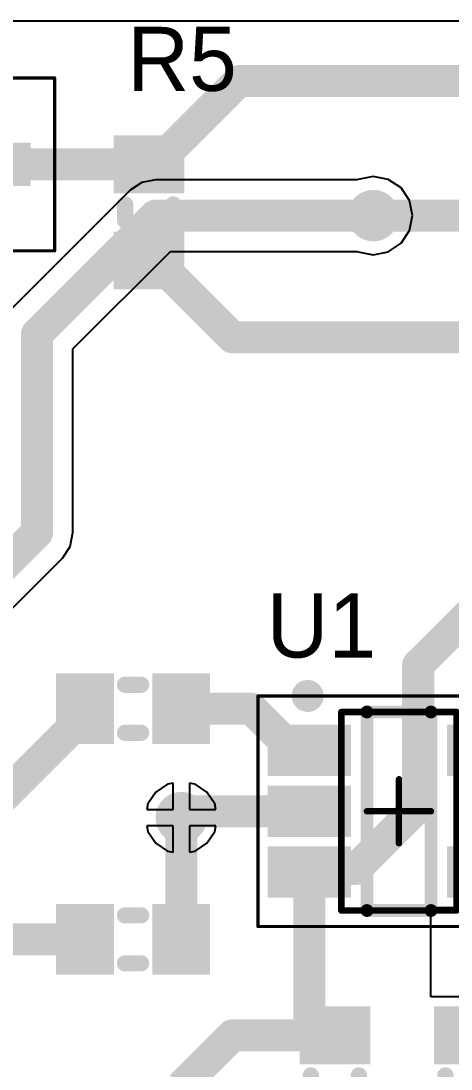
# Model space of a CAD drawing. Header units: millimetres. Extents: x -0.1 to 49.1, y -0.1 to 70.1.
# Drawn here: x 29.1 to 35.81, y 9.98 to 26.34 of the extents above; entities that cross this region are included whole.
import ezdxf

# ---------------------------------------------------------------- set-up
doc = ezdxf.new("R2010")
doc.units = ezdxf.units.MM
for name, color, linetype in [('BottomLayer', 5, 'Continuous'), ('BottomSolder', 6, 'Continuous'), ('Mechanical13', 56, 'Continuous'), ('Mechanical15', 56, 'Continuous'), ('MultiLayer', 9, 'Continuous'), ('TopLayer', 1, 'Continuous'), ('TopOverlay', 2, 'Continuous'), ('TopPaste', 8, 'Continuous'), ('TopSolder', 216, 'Continuous')]:
    doc.layers.add(name, color=color, linetype=linetype)

# ---------------------------------------------------------------- blocks, each defined once
blk = doc.blocks.new('R___0603__1608_________3')
at = {"layer": 'TopLayer'}
for points in [[(-0.3499993, -0.4499991), (0.3499993, -0.4499991), (-0.3499993, 0.4499991), (0.3499993, 0.4499991)], [(1.15000024, -0.4499991), (1.84999884, -0.4499991), (1.15000024, 0.4499991), (1.84999884, 0.4499991)]]:
    blk.add_solid(points, dxfattribs=at)
at = {"layer": 'TopOverlay', "const_width": 0.254}
for points in [[(0.62500002, 0.37500052), (0.87499952, 0.37500052)], [(0.62500002, -0.37500052), (0.87499952, -0.37500052)]]:
    blk.add_lwpolyline(points, dxfattribs=at)
at = {"layer": 'TopOverlay', "const_width": 0.127}
for points in [[(0.56150002, 0.37500052, 1), (0.68850002, 0.37500052, 1)], [(0.8114995199999999, 0.37500052, 1), (0.9384995199999999, 0.37500052, 1)], [(0.56150002, -0.37500052, 1), (0.68850002, -0.37500052, 1)], [(0.8114995199999999, -0.37500052, 1), (0.9384995199999999, -0.37500052, 1)]]:
    blk.add_lwpolyline(points, format="xyb", close=True, dxfattribs=at)
at = {"layer": 'TopPaste'}
for points in [[(-0.3499993, -0.4499991), (0.3499993, -0.4499991), (-0.3499993, 0.4499991), (0.3499993, 0.4499991)], [(1.15000024, -0.4499991), (1.84999884, -0.4499991), (1.15000024, 0.4499991), (1.84999884, 0.4499991)]]:
    blk.add_solid(points, dxfattribs=at)
at = {"layer": 'TopSolder'}
for points in [[(-0.4515993, -0.5515991), (0.4515993, -0.5515991), (-0.4515993, 0.5515991), (0.4515993, 0.5515991)], [(1.04840024, -0.5515991), (1.95159884, -0.5515991), (1.04840024, 0.5515991), (1.95159884, 0.5515991)]]:
    blk.add_solid(points, dxfattribs=at)
blk = doc.blocks.new('R___0603__1608_________4')
at = {"layer": 'TopLayer'}
for points in [[(-0.3499993, -0.4499991), (0.3499993, -0.4499991), (-0.3499993, 0.4499991), (0.3499993, 0.4499991)], [(1.15000024, -0.4499991), (1.84999884, -0.4499991), (1.15000024, 0.4499991), (1.84999884, 0.4499991)]]:
    blk.add_solid(points, dxfattribs=at)
at = {"layer": 'TopOverlay', "const_width": 0.254}
for points in [[(0.87499952, 0.37500052), (0.62500002, 0.37500052)], [(0.87499952, -0.37500052), (0.62500002, -0.37500052)]]:
    blk.add_lwpolyline(points, dxfattribs=at)
at = {"layer": 'TopOverlay', "const_width": 0.127}
for points in [[(0.56150002, 0.37500052, 1), (0.68850002, 0.37500052, 1)], [(0.8114995199999999, 0.37500052, 1), (0.9384995199999999, 0.37500052, 1)], [(0.56150002, -0.37500052, 1), (0.68850002, -0.37500052, 1)], [(0.8114995199999999, -0.37500052, 1), (0.9384995199999999, -0.37500052, 1)]]:
    blk.add_lwpolyline(points, format="xyb", close=True, dxfattribs=at)
at = {"layer": 'TopPaste'}
for points in [[(-0.3499993, -0.4499991), (0.3499993, -0.4499991), (-0.3499993, 0.4499991), (0.3499993, 0.4499991)], [(1.15000024, -0.4499991), (1.84999884, -0.4499991), (1.15000024, 0.4499991), (1.84999884, 0.4499991)]]:
    blk.add_solid(points, dxfattribs=at)
at = {"layer": 'TopSolder'}
for points in [[(-0.4515993, -0.5515991), (0.4515993, -0.5515991), (-0.4515993, 0.5515991), (0.4515993, 0.5515991)], [(1.04840024, -0.5515991), (1.95159884, -0.5515991), (1.04840024, 0.5515991), (1.95159884, 0.5515991)]]:
    blk.add_solid(points, dxfattribs=at)
blk = doc.blocks.new('DMN63D8LW_10')
at = {"layer": 'Mechanical13', "const_width": 0.0999998}
for points in [[(-0.67499992, -1.0999978), (-0.67499992, 1.10000034)], [(-0.67499992, 1.10000034), (0.67499992, 1.10000034)], [(0.67499992, -1.0999978), (0.67499992, 1.10000034)], [(-0.67499992, -1.0999978), (0.67499992, -1.0999978)]]:
    blk.add_lwpolyline(points, dxfattribs=at)
at = {"layer": 'Mechanical13', "const_width": 0.0499999}
for points in [[(-0.6999985999999999, 1.10000034, 1), (-0.65000124, 1.10000034, 1)], [(-0.6999985999999999, 1.10000034, 1), (-0.65000124, 1.10000034, 1)], [(0.65000124, 1.10000034, 1), (0.6999985999999999, 1.10000034, 1)], [(0.65000124, 1.10000034, 1), (0.6999985999999999, 1.10000034, 1)], [(-0.6999985999999999, -1.0999978, 1), (-0.65000124, -1.0999978, 1)], [(-0.6999985999999999, -1.0999978, 1), (-0.65000124, -1.0999978, 1)], [(0.65000124, -1.0999978, 1), (0.6999985999999999, -1.0999978, 1)], [(0.65000124, -1.0999978, 1), (0.6999985999999999, -1.0999978, 1)]]:
    blk.add_lwpolyline(points, format="xyb", close=True, dxfattribs=at)
at = {"layer": 'Mechanical15'}
for points, const_width in [([(-1.72500036, -1.34999984), (-1.72500036, 1.35000238)], 0.0499999), ([(-1.72500036, 1.35000238), (1.72500036, 1.35000238)], 0.0499999), ([(1.72500036, -1.34999984), (1.72500036, 1.35000238)], 0.0499999), ([(0, -0.499999), (0, 0.50000154)], 0.0999998), ([(-0.50000154, 0), (0.499999, 0)], 0.0999998), ([(-1.72500036, -1.34999984), (1.72500036, -1.34999984)], 0.0499999)]:
    blk.add_lwpolyline(points, dxfattribs=dict(at, const_width=const_width))
for points, const_width in [([(-1.7374997, 1.35000238, 1), (-1.71250102, 1.35000238, 1)], 0.02499868), ([(-1.7374997, 1.35000238, 1), (-1.71250102, 1.35000238, 1)], 0.02499868), ([(1.71250102, 1.35000238, 1), (1.7374997, 1.35000238, 1)], 0.02499868), ([(1.71250102, 1.35000238, 1), (1.7374997, 1.35000238, 1)], 0.02499868), ([(-0.02499868, 0.50000154, 1), (0.02499868, 0.50000154, 1)], 0.0499999), ([(-0.52500022, 0, 1), (-0.47500286, 0, 1)], 0.0499999), ([(0.47500032, 0, 1), (0.5249976799999999, 0, 1)], 0.0499999), ([(-0.02499868, -0.499999, 1), (0.02499868, -0.499999, 1)], 0.0499999), ([(-1.7374997, -1.34999984, 1), (-1.71250102, -1.34999984, 1)], 0.02499868), ([(-1.7374997, -1.34999984, 1), (-1.71250102, -1.34999984, 1)], 0.02499868), ([(1.71250102, -1.34999984, 1), (1.7374997, -1.34999984, 1)], 0.02499868), ([(1.71250102, -1.34999984, 1), (1.7374997, -1.34999984, 1)], 0.02499868)]:
    blk.add_lwpolyline(points, format="xyb", close=True, dxfattribs=dict(at, const_width=const_width))
at = {"layer": 'TopLayer'}
for points in [[(-0.65000124, 0.41500298), (-0.65000124, 0.8849994999999999), (-1.25000004, 0.41500298), (-1.25000004, 0.8849994999999999)], [(1.2499975, -0.23499826), (1.2499975, 0.23499826), (0.6499986999999999, -0.23499826), (0.6499986999999999, 0.23499826)], [(-0.65000124, -0.88499696), (-0.65000124, -0.41500044), (-1.25000004, -0.88499696), (-1.25000004, -0.41500044)]]:
    blk.add_solid(points, dxfattribs=at)
at = {"layer": 'TopOverlay'}
for points, const_width in [([(-0.8249996199999998, 1.43500094, 1), (-1.07500166, 1.43500094, 1)], 0.2499995), ([(-1.1375009, 1.43500094, 1), (-1.01250242, 1.43500094, 1)], 0.12499848), ([(-0.8874988599999999, 1.43500094, 1), (-0.76250038, 1.43500094, 1)], 0.12499848), ([(-0.37500052, 1.10000034, 1), (-0.27500072, 1.10000034, 1)], 0.0999998), ([(0.62500002, 1.10000034, 1), (0.72499982, 1.10000034, 1)], 0.0999998), ([(0.62500002, 1.10000034, 1), (0.72499982, 1.10000034, 1)], 0.0999998), ([(0.62500002, 0.635, 1), (0.72499982, 0.635, 1)], 0.0999998), ([(0.62500002, -0.635, 1), (0.72499982, -0.635, 1)], 0.0999998), ([(-0.37500052, -1.0999978, 1), (-0.27500072, -1.0999978, 1)], 0.0999998), ([(0.62500002, -1.0999978, 1), (0.72499982, -1.0999978, 1)], 0.0999998), ([(0.62500002, -1.0999978, 1), (0.72499982, -1.0999978, 1)], 0.0999998)]:
    blk.add_lwpolyline(points, format="xyb", close=True, dxfattribs=dict(at, const_width=const_width))
at = {"layer": 'TopOverlay', "const_width": 0.1999996}
for points in [[(-0.32500062, 1.10000034), (0.67499992, 1.10000034)], [(0.67499992, 0.635), (0.67499992, 1.10000034)], [(0.67499992, -1.0999978), (0.67499992, -0.635)], [(-0.32500062, -1.0999978), (0.67499992, -1.0999978)]]:
    blk.add_lwpolyline(points, dxfattribs=at)
at = {"layer": 'TopPaste'}
for points in [[(-0.65000124, 0.41500298), (-0.65000124, 0.8849994999999999), (-1.25000004, 0.41500298), (-1.25000004, 0.8849994999999999)], [(1.2499975, -0.23499826), (1.2499975, 0.23499826), (0.6499986999999999, -0.23499826), (0.6499986999999999, 0.23499826)], [(-0.65000124, -0.88499696), (-0.65000124, -0.41500044), (-1.25000004, -0.88499696), (-1.25000004, -0.41500044)]]:
    blk.add_solid(points, dxfattribs=at)
at = {"layer": 'TopSolder'}
for points in [[(-0.54840124, 0.3134029799999999), (-0.54840124, 0.9865995), (-1.35160004, 0.3134029799999999), (-1.35160004, 0.9865995)], [(1.3515975, -0.33659826), (1.3515975, 0.33659826), (0.5483986999999999, -0.33659826), (0.5483986999999999, 0.33659826)], [(-0.54840124, -0.98659696), (-0.54840124, -0.31340044), (-1.35160004, -0.98659696), (-1.35160004, -0.31340044)]]:
    blk.add_solid(points, dxfattribs=at)
blk = doc.blocks.new('R___0603__1608_________13')
at = {"layer": 'TopLayer'}
for points in [[(-0.3499993, -0.4499991), (0.3499993, -0.4499991), (-0.3499993, 0.4499991), (0.3499993, 0.4499991)], [(1.15000024, -0.4499991), (1.84999884, -0.4499991), (1.15000024, 0.4499991), (1.84999884, 0.4499991)]]:
    blk.add_solid(points, dxfattribs=at)
at = {"layer": 'TopOverlay', "const_width": 0.254}
for points in [[(0.62500002, 0.37500052), (0.87499952, 0.37500052)], [(0.62500002, -0.37500052), (0.87499952, -0.37500052)]]:
    blk.add_lwpolyline(points, dxfattribs=at)
at = {"layer": 'TopOverlay', "const_width": 0.127}
for points in [[(0.56150002, 0.37500052, 1), (0.68850002, 0.37500052, 1)], [(0.8114995199999999, 0.37500052, 1), (0.9384995199999999, 0.37500052, 1)], [(0.56150002, -0.37500052, 1), (0.68850002, -0.37500052, 1)], [(0.8114995199999999, -0.37500052, 1), (0.9384995199999999, -0.37500052, 1)]]:
    blk.add_lwpolyline(points, format="xyb", close=True, dxfattribs=at)
at = {"layer": 'TopPaste'}
for points in [[(-0.3499993, -0.4499991), (0.3499993, -0.4499991), (-0.3499993, 0.4499991), (0.3499993, 0.4499991)], [(1.15000024, -0.4499991), (1.84999884, -0.4499991), (1.15000024, 0.4499991), (1.84999884, 0.4499991)]]:
    blk.add_solid(points, dxfattribs=at)
at = {"layer": 'TopSolder'}
for points in [[(-0.4515993, -0.5515991), (0.4515993, -0.5515991), (-0.4515993, 0.5515991), (0.4515993, 0.5515991)], [(1.04840024, -0.5515991), (1.95159884, -0.5515991), (1.04840024, 0.5515991), (1.95159884, 0.5515991)]]:
    blk.add_solid(points, dxfattribs=at)
blk = doc.blocks.new('SOT23127P600_8N_16')
at = {"layer": 'Mechanical13', "const_width": 0.0999998}
for points in [[(-0.90000074, -1.54999944), (-0.90000074, 1.54999944)], [(-0.90000074, 1.54999944), (0.8999982, 1.54999944)], [(0.8999982, -1.54999944), (0.8999982, 1.54999944)], [(-0.90000074, -1.54999944), (0.8999982, -1.54999944)]]:
    blk.add_lwpolyline(points, dxfattribs=at)
at = {"layer": 'Mechanical13', "const_width": 0.0499999}
for points in [[(-0.9249994199999999, 1.54999944, 1), (-0.8750020599999999, 1.54999944, 1)], [(-0.9249994199999999, 1.54999944, 1), (-0.8750020599999999, 1.54999944, 1)], [(0.87499952, 1.54999944, 1), (0.9249968799999999, 1.54999944, 1)], [(0.87499952, 1.54999944, 1), (0.9249968799999999, 1.54999944, 1)], [(-0.9249994199999999, -1.54999944, 1), (-0.8750020599999999, -1.54999944, 1)], [(-0.9249994199999999, -1.54999944, 1), (-0.8750020599999999, -1.54999944, 1)], [(0.87499952, -1.54999944, 1), (0.9249968799999999, -1.54999944, 1)], [(0.87499952, -1.54999944, 1), (0.9249968799999999, -1.54999944, 1)]]:
    blk.add_lwpolyline(points, format="xyb", close=True, dxfattribs=at)
at = {"layer": 'Mechanical15'}
for points, const_width in [([(-2.20000068, -1.79999894), (-2.20000068, 1.80000148)], 0.0499999), ([(-2.20000068, 1.80000148), (2.19999814, 1.80000148)], 0.0499999), ([(2.19999814, -1.79999894), (2.19999814, 1.80000148)], 0.0499999), ([(0, -0.499999), (0, 0.50000154)], 0.0999998), ([(-0.50000154, 0), (0.499999, 0)], 0.0999998), ([(-2.20000068, -1.79999894), (2.19999814, -1.79999894)], 0.0499999)]:
    blk.add_lwpolyline(points, dxfattribs=dict(at, const_width=const_width))
for points, const_width in [([(-2.21250002, 1.80000148, 1), (-2.18750134, 1.80000148, 1)], 0.02499868), ([(-2.21250002, 1.80000148, 1), (-2.18750134, 1.80000148, 1)], 0.02499868), ([(2.1874988, 1.80000148, 1), (2.21249748, 1.80000148, 1)], 0.02499868), ([(2.1874988, 1.80000148, 1), (2.21249748, 1.80000148, 1)], 0.02499868), ([(-0.02499868, 0.50000154, 1), (0.02499868, 0.50000154, 1)], 0.0499999), ([(-0.52500022, 0, 1), (-0.47500286, 0, 1)], 0.0499999), ([(0.47500032, 0, 1), (0.5249976799999999, 0, 1)], 0.0499999), ([(-0.02499868, -0.499999, 1), (0.02499868, -0.499999, 1)], 0.0499999), ([(-2.21250002, -1.79999894, 1), (-2.18750134, -1.79999894, 1)], 0.02499868), ([(-2.21250002, -1.79999894, 1), (-2.18750134, -1.79999894, 1)], 0.02499868), ([(2.1874988, -1.79999894, 1), (2.21249748, -1.79999894, 1)], 0.02499868), ([(2.1874988, -1.79999894, 1), (2.21249748, -1.79999894, 1)], 0.02499868)]:
    blk.add_lwpolyline(points, format="xyb", close=True, dxfattribs=dict(at, const_width=const_width))
at = {"layer": 'TopLayer'}
for points in [[(-0.8500008399999999, 0.65000124), (-0.8500008399999999, 1.25000004), (-1.94999864, 0.65000124), (-1.94999864, 1.25000004)], [(1.94999864, 0.65000124), (1.94999864, 1.25000004), (0.8500008399999999, 0.65000124), (0.8500008399999999, 1.25000004)], [(-0.8500008399999999, -0.2999994), (-0.8500008399999999, 0.2999994), (-1.94999864, -0.2999994), (-1.94999864, 0.2999994)], [(-0.8500008399999999, -1.2499975), (-0.8500008399999999, -0.6499986999999999), (-1.94999864, -1.2499975), (-1.94999864, -0.6499986999999999)], [(1.94999864, -1.2499975), (1.94999864, -0.6499986999999999), (0.8500008399999999, -1.2499975), (0.8500008399999999, -0.6499986999999999)]]:
    blk.add_solid(points, dxfattribs=at)
at = {"layer": 'TopOverlay'}
for points, const_width in [([(-1.29999994, 1.80000148, 1), (-1.55000198, 1.80000148, 1)], 0.2499995), ([(-1.61250122, 1.80000148, 1), (-1.48750274, 1.80000148, 1)], 0.12499848), ([(-1.36249918, 1.80000148, 1), (-1.2375007, 1.80000148, 1)], 0.12499848), ([(-0.55000144, 1.54999944, 1), (-0.4500016399999999, 1.54999944, 1)], 0.0999998), ([(-0.55000144, 1.54999944, 1), (-0.4500016399999999, 1.54999944, 1)], 0.0999998), ([(0.4499991, 1.54999944, 1), (0.5499989, 1.54999944, 1)], 0.0999998), ([(0.4499991, 1.54999944, 1), (0.5499989, 1.54999944, 1)], 0.0999998), ([(-0.55000144, -1.54999944, 1), (-0.4500016399999999, -1.54999944, 1)], 0.0999998), ([(-0.55000144, -1.54999944, 1), (-0.4500016399999999, -1.54999944, 1)], 0.0999998), ([(0.4499991, -1.54999944, 1), (0.5499989, -1.54999944, 1)], 0.0999998), ([(0.4499991, -1.54999944, 1), (0.5499989, -1.54999944, 1)], 0.0999998)]:
    blk.add_lwpolyline(points, format="xyb", close=True, dxfattribs=dict(at, const_width=const_width))
at = {"layer": 'TopOverlay', "const_width": 0.1999996}
for points in [[(-0.50000154, 1.54999944), (0.499999, 1.54999944)], [(-0.50000154, -1.54999944), (-0.50000154, 1.54999944)], [(0.499999, -1.54999944), (0.499999, 1.54999944)], [(-0.50000154, -1.54999944), (0.499999, -1.54999944)]]:
    blk.add_lwpolyline(points, dxfattribs=at)
at = {"layer": 'TopPaste'}
for points in [[(-0.8500008399999999, 0.65000124), (-0.8500008399999999, 1.25000004), (-1.94999864, 0.65000124), (-1.94999864, 1.25000004)], [(1.94999864, 0.65000124), (1.94999864, 1.25000004), (0.8500008399999999, 0.65000124), (0.8500008399999999, 1.25000004)], [(-0.8500008399999999, -0.2999994), (-0.8500008399999999, 0.2999994), (-1.94999864, -0.2999994), (-1.94999864, 0.2999994)], [(-0.8500008399999999, -1.2499975), (-0.8500008399999999, -0.6499986999999999), (-1.94999864, -1.2499975), (-1.94999864, -0.6499986999999999)], [(1.94999864, -1.2499975), (1.94999864, -0.6499986999999999), (0.8500008399999999, -1.2499975), (0.8500008399999999, -0.6499986999999999)]]:
    blk.add_solid(points, dxfattribs=at)
at = {"layer": 'TopSolder'}
for points in [[(-0.74840084, 0.54840124), (-0.74840084, 1.35160004), (-2.05159864, 0.54840124), (-2.05159864, 1.35160004)], [(2.05159864, 0.54840124), (2.05159864, 1.35160004), (0.74840084, 0.54840124), (0.74840084, 1.35160004)], [(-0.74840084, -0.4015993999999999), (-0.74840084, 0.4015993999999999), (-2.05159864, -0.4015993999999999), (-2.05159864, 0.4015993999999999)], [(-0.74840084, -1.3515975), (-0.74840084, -0.5483986999999999), (-2.05159864, -1.3515975), (-2.05159864, -0.5483986999999999)], [(2.05159864, -1.3515975), (2.05159864, -0.5483986999999999), (0.74840084, -1.3515975), (0.74840084, -0.5483986999999999)]]:
    blk.add_solid(points, dxfattribs=at)
blk = doc.blocks.new('C___0603__1608_________31')
at = {"layer": 'TopLayer'}
for points in [[(-0.3499993, -0.4499991), (0.3499993, -0.4499991), (-0.3499993, 0.4499991), (0.3499993, 0.4499991)], [(1.15000024, -0.4499991), (1.84999884, -0.4499991), (1.15000024, 0.4499991), (1.84999884, 0.4499991)]]:
    blk.add_solid(points, dxfattribs=at)
at = {"layer": 'TopOverlay', "const_width": 0.254}
for points in [[(0.62500002, 0.37500052), (0.87499952, 0.37500052)], [(0.62500002, -0.37500052), (0.87499952, -0.37500052)]]:
    blk.add_lwpolyline(points, dxfattribs=at)
at = {"layer": 'TopOverlay', "const_width": 0.127}
for points in [[(0.56150002, 0.37500052, 1), (0.68850002, 0.37500052, 1)], [(0.8114995199999999, 0.37500052, 1), (0.9384995199999999, 0.37500052, 1)], [(0.56150002, -0.37500052, 1), (0.68850002, -0.37500052, 1)], [(0.8114995199999999, -0.37500052, 1), (0.9384995199999999, -0.37500052, 1)]]:
    blk.add_lwpolyline(points, format="xyb", close=True, dxfattribs=at)
at = {"layer": 'TopPaste'}
for points in [[(-0.3499993, -0.4499991), (0.3499993, -0.4499991), (-0.3499993, 0.4499991), (0.3499993, 0.4499991)], [(1.15000024, -0.4499991), (1.84999884, -0.4499991), (1.15000024, 0.4499991), (1.84999884, 0.4499991)]]:
    blk.add_solid(points, dxfattribs=at)
at = {"layer": 'TopSolder'}
for points in [[(-0.4515993, -0.5515991), (0.4515993, -0.5515991), (-0.4515993, 0.5515991), (0.4515993, 0.5515991)], [(1.04840024, -0.5515991), (1.95159884, -0.5515991), (1.04840024, 0.5515991), (1.95159884, 0.5515991)]]:
    blk.add_solid(points, dxfattribs=at)
blk = doc.blocks.new('C___0603__1608_________32')
at = {"layer": 'TopLayer'}
for points in [[(-0.3499993, -0.4499991), (0.3499993, -0.4499991), (-0.3499993, 0.4499991), (0.3499993, 0.4499991)], [(1.15000024, -0.4499991), (1.84999884, -0.4499991), (1.15000024, 0.4499991), (1.84999884, 0.4499991)]]:
    blk.add_solid(points, dxfattribs=at)
at = {"layer": 'TopOverlay', "const_width": 0.254}
for points in [[(0.62500002, 0.37500052), (0.87499952, 0.37500052)], [(0.62500002, -0.37500052), (0.87499952, -0.37500052)]]:
    blk.add_lwpolyline(points, dxfattribs=at)
at = {"layer": 'TopOverlay', "const_width": 0.127}
for points in [[(0.56150002, 0.37500052, 1), (0.68850002, 0.37500052, 1)], [(0.8114995199999999, 0.37500052, 1), (0.9384995199999999, 0.37500052, 1)], [(0.56150002, -0.37500052, 1), (0.68850002, -0.37500052, 1)], [(0.8114995199999999, -0.37500052, 1), (0.9384995199999999, -0.37500052, 1)]]:
    blk.add_lwpolyline(points, format="xyb", close=True, dxfattribs=at)
at = {"layer": 'TopPaste'}
for points in [[(-0.3499993, -0.4499991), (0.3499993, -0.4499991), (-0.3499993, 0.4499991), (0.3499993, 0.4499991)], [(1.15000024, -0.4499991), (1.84999884, -0.4499991), (1.15000024, 0.4499991), (1.84999884, 0.4499991)]]:
    blk.add_solid(points, dxfattribs=at)
at = {"layer": 'TopSolder'}
for points in [[(-0.4515993, -0.5515991), (0.4515993, -0.5515991), (-0.4515993, 0.5515991), (0.4515993, 0.5515991)], [(1.04840024, -0.5515991), (1.95159884, -0.5515991), (1.04840024, 0.5515991), (1.95159884, 0.5515991)]]:
    blk.add_solid(points, dxfattribs=at)

msp = doc.modelspace()

# ---------------------------------------------------------------- linework, layer by layer
at = {"layer": 'BottomLayer'}
for p, q in [((27.74071668, 26.33922596), (41.7399978, 26.33922596)), ((34.59999938, 23.91175304), (34.36589012, 23.86518722)), ((34.83410864, 23.86518722), (34.59999938, 23.91175304)), ((30.98539904, 23.81808546), (30.80347154, 23.69652614)), ((31.19999856, 23.8607727), (30.98539904, 23.81808546)), ((34.35928358, 23.8607727), (31.19999856, 23.8607727)), ((34.36589012, 23.86518722), (34.35928358, 23.8607727)), ((35.03257408, 23.73257382), (34.83410864, 23.86518722)), ((35.16518748, 23.53410838), (35.03257408, 23.73257382)), ((30.80347154, 23.69652614), (28.9534727, 21.8465273)), ((35.2117533, 23.29999912), (35.16518748, 23.53410838)), ((35.16518748, 23.06588986), (35.2117533, 23.29999912)), ((35.03257408, 22.86742442), (35.16518748, 23.06588986)), ((34.83410864, 22.73481102), (35.03257408, 22.86742442)), ((29.9107733, 21.21771982), (31.43227902, 22.73922554)), ((31.43227902, 22.73922554), (34.35928358, 22.73922554)), ((34.35928358, 22.73922554), (34.36589012, 22.73481102)), ((34.36589012, 22.73481102), (34.59999938, 22.6882452)), ((34.59999938, 22.6882452), (34.83410864, 22.73481102)), ((29.9107733, 18.34999886), (29.9107733, 21.21771982)), ((29.86808606, 18.13539934), (29.9107733, 18.34999886)), ((29.74652674, 17.95347184), (29.86808606, 18.13539934)), ((24.01652804, 12.22347314), (29.74652674, 17.95347184)), ((31.38591894, 14.42185584), (31.20266556, 14.2994126)), ((31.47507802, 14.43959012), (31.38591894, 14.42185584)), ((31.47507802, 14.02700014), (31.47507802, 14.43959012)), ((31.8182371, 14.42185584), (31.72907802, 14.43959012)), ((31.72907802, 14.43959012), (31.72907802, 14.02700014)), ((32.00149048, 14.2994126), (31.8182371, 14.42185584)), ((31.20266556, 14.2994126), (31.08022232, 14.11615922)), ((32.12393372, 14.11615922), (32.00149048, 14.2994126)), ((31.08022232, 14.11615922), (31.06248804, 14.02700014)), ((32.141668, 14.02700014), (32.12393372, 14.11615922)), ((31.06248804, 14.02700014), (31.47507802, 14.02700014)), ((31.72907802, 14.02700014), (32.141668, 14.02700014)), ((31.47507802, 13.77300014), (31.06248804, 13.77300014)), ((31.06248804, 13.77300014), (31.08022232, 13.68384106)), ((31.47507802, 13.36041016), (31.47507802, 13.77300014)), ((32.141668, 13.77300014), (31.72907802, 13.77300014)), ((31.72907802, 13.77300014), (31.72907802, 13.36041016)), ((32.12393372, 13.68384106), (32.141668, 13.77300014)), ((31.08022232, 13.68384106), (31.20266556, 13.50058768)), ((32.00149048, 13.50058768), (32.12393372, 13.68384106)), ((31.20266556, 13.50058768), (31.38591894, 13.37814444)), ((31.8182371, 13.37814444), (32.00149048, 13.50058768)), ((31.38591894, 13.37814444), (31.47507802, 13.36041016)), ((31.72907802, 13.36041016), (31.8182371, 13.37814444))]:
    msp.add_line(p, q, dxfattribs=at)
for points, const_width in [([(34.44999968, 23.29999912, 1), (34.74999908, 23.29999912, 1)], 0.2999994), ([(31.07500008, 23.29999912, 1), (31.32499704, 23.29999912, 1)], 0.2499995), ([(31.07500008, 23.29999912, 1), (31.32499704, 23.29999912, 1)], 0.2499995), ([(34.4750009, 23.29999912, 1), (34.72499785999999, 23.29999912, 1)], 0.2499995), ([(29.22500124, 21.45000028, 1), (29.4749982, 21.45000028, 1)], 0.2499995), ([(29.22500124, 21.45000028, 1), (29.4749982, 21.45000028, 1)], 0.2499995), ([(29.22500124, 18.34999886, 1), (29.4749982, 18.34999886, 1)], 0.2499995), ([(29.22500124, 18.34999886, 1), (29.4749982, 18.34999886, 1)], 0.2499995), ([(31.45207832, 13.90000014, 1), (31.75207772, 13.90000014, 1)], 0.2999994)]:
    msp.add_lwpolyline(points, format="xyb", close=True, dxfattribs=dict(at, const_width=const_width))
at = {"layer": 'BottomLayer', "const_width": 0.499999}
for points in [[(29.34999972, 21.45000028), (31.19999856, 23.29999912)], [(31.19999856, 23.29999912), (34.59999938, 23.29999912)], [(29.34999972, 18.34999886), (29.34999972, 21.45000028)], [(23.62000102, 12.62000016), (29.34999972, 18.34999886)]]:
    msp.add_lwpolyline(points, dxfattribs=at)
at = {"layer": 'BottomSolder', "const_width": 0.4015993999999999}
for points in [[(34.39919968, 23.29999912, 1), (34.80079908, 23.29999912, 1)], [(31.40127832, 13.90000014, 1), (31.80287772, 13.90000014, 1)]]:
    msp.add_lwpolyline(points, format="xyb", close=True, dxfattribs=at)
at = {"layer": 'MultiLayer', "const_width": 0.2999994}
for points in [[(34.44999968, 23.29999912, 1), (34.74999908, 23.29999912, 1)], [(31.45207832, 13.90000014, 1), (31.75207772, 13.90000014, 1)]]:
    msp.add_lwpolyline(points, format="xyb", close=True, dxfattribs=at)
at = {"layer": 'TopLayer'}
for p, q in [((35.50000012, 12.42116388), (35.5960045, 12.49600244)), ((35.5960045, 12.49600244), (36.27300086, 12.49600244)), ((35.50000012, 11.10399862), (35.50000012, 12.42116388)), ((35.97299891999999, 11.10399862), (35.50000012, 11.10399862))]:
    msp.add_line(p, q, dxfattribs=at)
at = {"layer": 'TopLayer', "const_width": 0.499999}
for points in [[(31.19999856, 24.10000006), (32.4999985, 25.4)], [(32.4999985, 25.4), (38.80000114, 25.4)], [(28.84999818, 24.10000006), (31.09999876, 24.10000006)], [(31.09999876, 24.10000006), (31.19999856, 24.10000006)], [(34.59999938, 23.29999912), (39.09999799999999, 23.29999912)], [(31.09999876, 22.60000052), (31.2000011, 22.49999818)], [(31.2000011, 22.49999818), (31.30000344, 22.49999818)], [(31.30000344, 22.49999818), (32.40000123999999, 21.40000038)], [(32.40000123999999, 21.40000038), (44.99999889999999, 21.40000038)], [(35.30000052, 16.28136444), (37.51863718, 18.5000011)], [(35.30000052, 14.0721842), (35.30000052, 16.28136444)], [(28.39999908, 13.7999978), (30.10000076, 15.49999948)], [(30.10000076, 15.49999948), (30.10000076, 15.59999928)], [(31.7999999, 15.59999928), (32.70000064, 15.59999928)], [(32.70000064, 15.59999928), (33.34999934, 14.95000058)], [(33.34999934, 14.95000058), (33.60000138, 14.95000058)], [(33.5750027, 14.9250019), (33.60000138, 14.95000058)], [(31.62913918, 13.90000014), (31.72913898, 13.99999994)], [(31.72913898, 13.99999994), (33.60000138, 13.99999994)], [(34.32781806, 13.10000174), (35.30000052, 14.0721842)], [(31.58294674, 13.88086886), (31.60207802, 13.90000014)], [(31.58294674, 13.88086886), (31.60103916, 13.86277644)], [(31.60103916, 12.00103772), (31.60103916, 13.86277644)], [(31.60207802, 13.90000014), (31.62913918, 13.90000014)], [(33.60000138, 13.05000184), (33.65000128, 13.10000174)], [(33.60000138, 10.79999618), (33.60000138, 13.05000184)], [(33.65000128, 13.10000174), (34.32781806, 13.10000174)], [(30.10000076, 11.99999886), (30.10000076, 12.09999866)], [(28.49999888, 11.99999886), (30.10000076, 11.99999886)], [(31.6000003, 11.99999886), (31.60103916, 12.00103772)], [(31.6000003, 11.89999906), (31.6000003, 11.99999886)], [(33.60000138, 10.79999618), (33.89999824, 10.49999932)], [(31.6000003, 9.700000919999999), (32.3999987, 10.49999932)], [(32.3999987, 10.49999932), (33.89999824, 10.49999932)]]:
    msp.add_lwpolyline(points, dxfattribs=at)
at = {"layer": 'TopLayer'}
for points, const_width in [([(32.37500002, 25.4, 1), (32.62499698, 25.4, 1)], 0.2499995), ([(32.37500002, 25.4, 1), (32.62499698, 25.4, 1)], 0.2499995), ([(30.97500028, 24.10000006, 1), (31.22499724, 24.10000006, 1)], 0.2499995), ([(30.97500028, 24.10000006, 1), (31.22499724, 24.10000006, 1)], 0.2499995), ([(31.07500008, 24.10000006, 1), (31.32499704, 24.10000006, 1)], 0.2499995), ([(31.07500008, 24.10000006, 1), (31.32499704, 24.10000006, 1)], 0.2499995), ([(34.44999968, 23.29999912, 1), (34.74999908, 23.29999912, 1)], 0.2999994), ([(34.4750009, 23.29999912, 1), (34.72499785999999, 23.29999912, 1)], 0.2499995), ([(30.97500028, 22.60000052, 1), (31.22499724, 22.60000052, 1)], 0.2499995), ([(31.07500262, 22.49999818, 1), (31.32499958, 22.49999818, 1)], 0.2499995), ([(31.07500262, 22.49999818, 1), (31.32499958, 22.49999818, 1)], 0.2499995), ([(31.17500496, 22.49999818, 1), (31.42500192, 22.49999818, 1)], 0.2499995), ([(31.17500496, 22.49999818, 1), (31.42500192, 22.49999818, 1)], 0.2499995), ([(32.27500276, 21.40000038, 1), (32.52499972, 21.40000038, 1)], 0.2499995), ([(32.27500276, 21.40000038, 1), (32.52499972, 21.40000038, 1)], 0.2499995), ([(35.17500204, 16.28136444, 1), (35.424999, 16.28136444, 1)], 0.2499995), ([(35.17500204, 16.28136444, 1), (35.424999, 16.28136444, 1)], 0.2499995), ([(29.97500227999999, 15.59999928, 1), (30.22499924, 15.59999928, 1)], 0.2499995), ([(29.97500227999999, 15.49999948, 1), (30.22499924, 15.49999948, 1)], 0.2499995), ([(29.97500227999999, 15.49999948, 1), (30.22499924, 15.49999948, 1)], 0.2499995), ([(31.67500142, 15.59999928, 1), (31.92499838, 15.59999928, 1)], 0.2499995), ([(32.57500216, 15.59999928, 1), (32.82499912, 15.59999928, 1)], 0.2499995), ([(32.57500216, 15.59999928, 1), (32.82499912, 15.59999928, 1)], 0.2499995), ([(33.22500085999999, 14.95000058, 1), (33.47499782, 14.95000058, 1)], 0.2499995), ([(33.22500085999999, 14.95000058, 1), (33.47499782, 14.95000058, 1)], 0.2499995), ([(33.45000422, 14.9250019, 1), (33.70000118, 14.9250019, 1)], 0.2499995), ([(33.4750029, 14.95000058, 1), (33.72499986, 14.95000058, 1)], 0.2499995), ([(33.4750029, 14.95000058, 1), (33.72499986, 14.95000058, 1)], 0.2499995), ([(31.6041405, 13.99999994, 1), (31.85413746, 13.99999994, 1)], 0.2499995), ([(31.6041405, 13.99999994, 1), (31.85413746, 13.99999994, 1)], 0.2499995), ([(33.4750029, 13.99999994, 1), (33.72499986, 13.99999994, 1)], 0.2499995), ([(35.17500204, 14.0721842, 1), (35.424999, 14.0721842, 1)], 0.2499995), ([(35.17500204, 14.0721842, 1), (35.424999, 14.0721842, 1)], 0.2499995), ([(31.45207832, 13.90000014, 1), (31.75207772, 13.90000014, 1)], 0.2999994), ([(31.45794825999999, 13.88086886, 1), (31.70794522, 13.88086886, 1)], 0.2499995), ([(31.45794825999999, 13.88086886, 1), (31.70794522, 13.88086886, 1)], 0.2499995), ([(31.47604068, 13.86277644, 1), (31.72603764, 13.86277644, 1)], 0.2499995), ([(31.47604068, 13.86277644, 1), (31.72603764, 13.86277644, 1)], 0.2499995), ([(31.47707954, 13.90000014, 1), (31.7270765, 13.90000014, 1)], 0.2499995), ([(31.47707954, 13.90000014, 1), (31.7270765, 13.90000014, 1)], 0.2499995), ([(31.5041407, 13.90000014, 1), (31.75413766, 13.90000014, 1)], 0.2499995), ([(31.5041407, 13.90000014, 1), (31.75413766, 13.90000014, 1)], 0.2499995), ([(33.4750029, 13.05000184, 1), (33.72499986, 13.05000184, 1)], 0.2499995), ([(33.4750029, 13.05000184, 1), (33.72499986, 13.05000184, 1)], 0.2499995), ([(33.5250028, 13.10000174, 1), (33.77499975999999, 13.10000174, 1)], 0.2499995), ([(33.5250028, 13.10000174, 1), (33.77499975999999, 13.10000174, 1)], 0.2499995), ([(34.20281958, 13.10000174, 1), (34.45281653999999, 13.10000174, 1)], 0.2499995), ([(34.20281958, 13.10000174, 1), (34.45281653999999, 13.10000174, 1)], 0.2499995), ([(29.97500227999999, 12.09999866, 1), (30.22499924, 12.09999866, 1)], 0.2499995), ([(29.97500227999999, 11.99999886, 1), (30.22499924, 11.99999886, 1)], 0.2499995), ([(29.97500227999999, 11.99999886, 1), (30.22499924, 11.99999886, 1)], 0.2499995), ([(31.47500182, 11.99999886, 1), (31.72499878, 11.99999886, 1)], 0.2499995), ([(31.47500182, 11.99999886, 1), (31.72499878, 11.99999886, 1)], 0.2499995), ([(31.47500182, 11.89999906, 1), (31.72499878, 11.89999906, 1)], 0.2499995), ([(31.47604068, 12.00103772, 1), (31.72603764, 12.00103772, 1)], 0.2499995), ([(31.47604068, 12.00103772, 1), (31.72603764, 12.00103772, 1)], 0.2499995), ([(33.4750029, 10.79999618, 1), (33.72499986, 10.79999618, 1)], 0.2499995), ([(33.4750029, 10.79999618, 1), (33.72499986, 10.79999618, 1)], 0.2499995), ([(32.27500022, 10.49999932, 1), (32.52499717999999, 10.49999932, 1)], 0.2499995), ([(32.27500022, 10.49999932, 1), (32.52499717999999, 10.49999932, 1)], 0.2499995), ([(33.77499975999999, 10.49999932, 1), (34.02499672, 10.49999932, 1)], 0.2499995), ([(33.77499975999999, 10.49999932, 1), (34.02499672, 10.49999932, 1)], 0.2499995)]:
    msp.add_lwpolyline(points, format="xyb", close=True, dxfattribs=dict(at, const_width=const_width))
at = {"layer": 'TopSolder', "const_width": 0.4015993999999999}
for points in [[(34.39919968, 23.29999912, 1), (34.80079908, 23.29999912, 1)], [(31.40127832, 13.90000014, 1), (31.80287772, 13.90000014, 1)]]:
    msp.add_lwpolyline(points, format="xyb", close=True, dxfattribs=at)

# ---------------------------------------------------------------- block references
for name, p in [('DMN63D8LW_10', (27.90000008, 24.10000006)), ('SOT23127P600_8N_16', (35.00000112, 13.99999994))]:
    msp.add_blockref(name, p)
for name, p, rotation in [('R___0603__1608_________13', (31.09999876, 22.60000052), 90), ('R___0603__1608_________4', (31.6000003, 15.59999928), 180), ('R___0603__1608_________3', (30.10000076, 11.99999886), 360), ('C___0603__1608_________31', (33.99999804, 8.99999978), 90), ('C___0603__1608_________32', (36.09999892, 8.99999978), 90)]:
    msp.add_blockref(name, p, dxfattribs=dict(rotation=rotation))

# ---------------------------------------------------------------- texts
at = {"layer": 'TopOverlay'}
for s, p in [('R5', (30.7594, 25.2476)), ('U1', (32.93354856, 16.40016024))]:
    msp.add_text(s, height=1.00000054, dxfattribs=at).set_placement(p)

doc.saveas('drawing.dxf')
